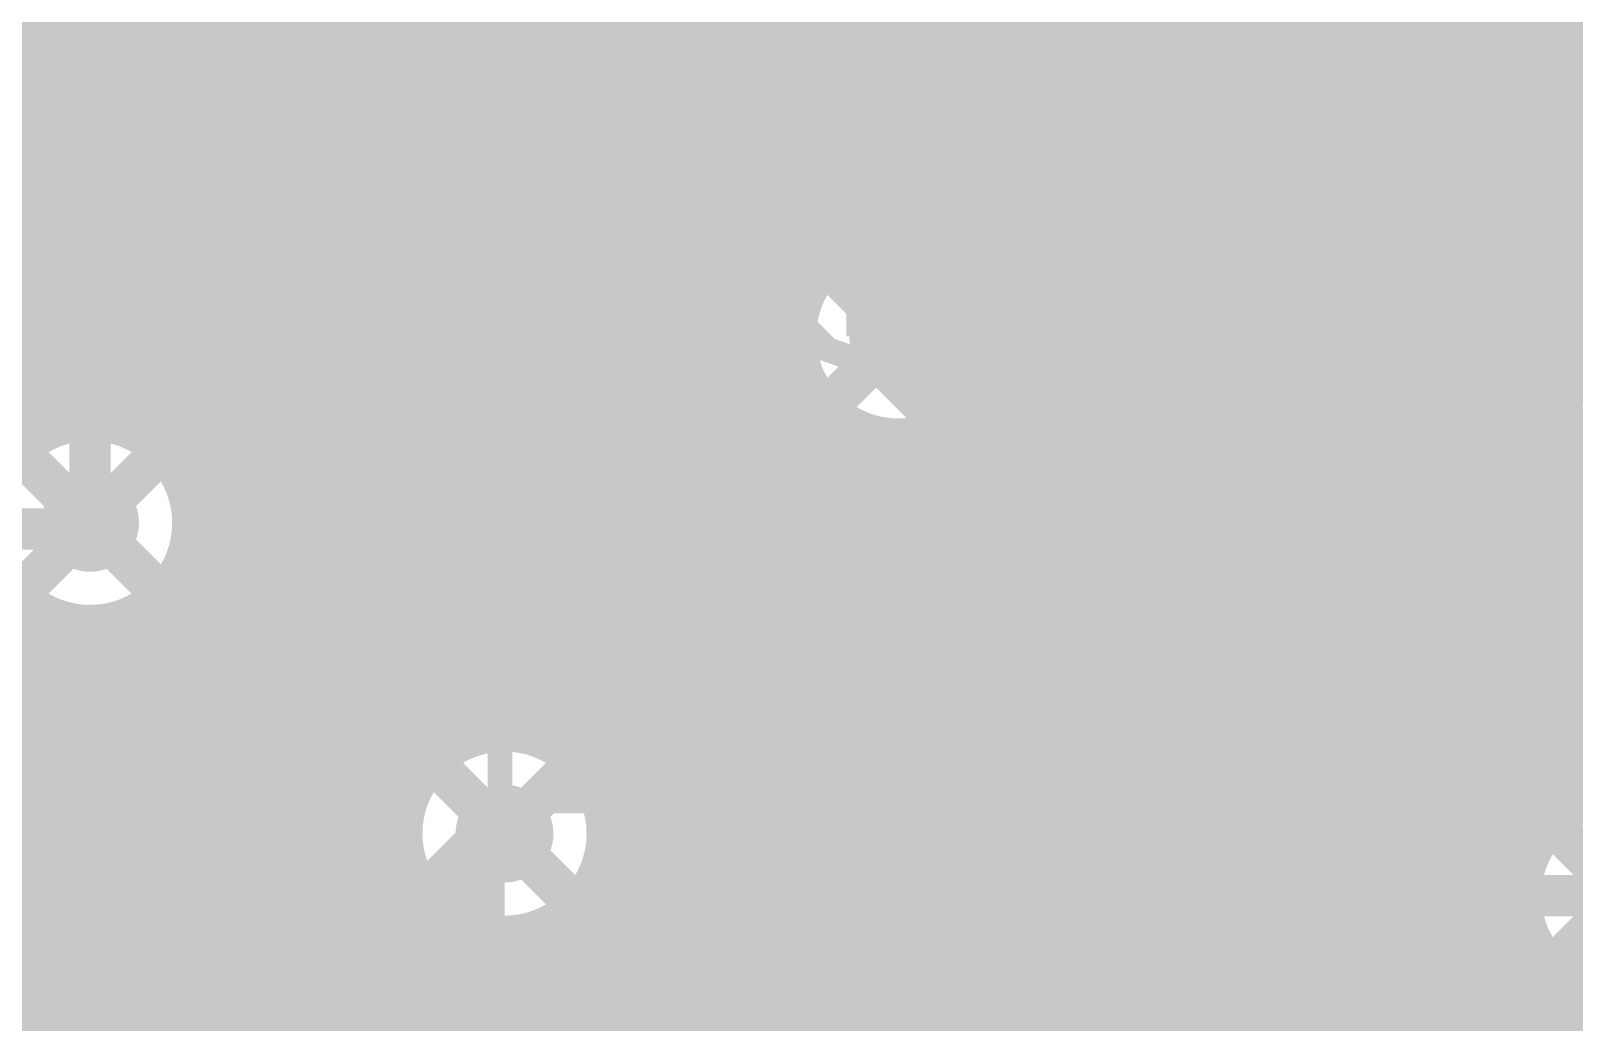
# Model space of a CAD drawing. Extents: x -3 to 92, y -53 to 125.
# Drawn here: x 46.12 to 55.58, y 42.66 to 48.74 of the extents above; entities that cross this region are included whole.
import ezdxf

# ---------------------------------------------------------------- set-up
doc = ezdxf.new("R2010")
doc.units = 0
doc.header["$MEASUREMENT"] = 0
doc.layers.get('0').update_dxf_attribs({"linetype": 'CONTINUOUS'})
for name, color, linetype in [('23-325-0_AST', 7, 'CONTINUOUS'), ('23-325-0_BOT', 7, 'CONTINUOUS'), ('23-325-0_DRD', 2, 'CONTINUOUS'), ('23-325-0_IN1', 4, 'CONTINUOUS'), ('23-325-0_IN2', 3, 'CONTINUOUS'), ('23-325-0_SMT', 10, 'CONTINUOUS'), ('23-325-0_SPT', 14, 'CONTINUOUS'), ('23-325-0_SST', 9, 'CONTINUOUS'), ('23-325-0_TOP', 12, 'CONTINUOUS'), ('THRUHOLE_TAP', 8, 'CONTINUOUS')]:
    doc.layers.add(name, color=color, linetype=linetype)

# ---------------------------------------------------------------- blocks, each defined once
blk = doc.blocks.new('ROUND_68')
at = {"const_width": 0.29972}
blk.add_lwpolyline([(-0.14986, 0, 1), (0.14986, 0, 1)], format="xyb", close=True, dxfattribs=at)
blk = doc.blocks.new('ROUND_78')
at = {"const_width": 0.29972}
blk.add_lwpolyline([(-0.14986, 0, 1), (0.14986, 0, 1)], format="xyb", close=True, dxfattribs=at)
blk = doc.blocks.new('RECTANGLE_4')
blk.add_solid([(0.4826, 0.4064), (0.4826, -0.4064), (-0.4826, 0.4064), (-0.4826, -0.4064)])
blk = doc.blocks.new('ROUND_84')
at = {"const_width": 0.10033}
blk.add_lwpolyline([(-0.050164, 0, 1), (0.050164, 0, 1)], format="xyb", close=True, dxfattribs=at)

msp = doc.modelspace()

# ---------------------------------------------------------------- linework, layer by layer
at = {"layer": '23-325-0_AST', "const_width": 0.1524}
for points in [[(50.3555, 47.4345), (50.3555, 50.3555), (48.7172, 50.3555), (48.7172, 47.4345), (50.3555, 47.4345)], [(50.6095, 50.3555), (50.6095, 47.4345), (52.2478, 47.4345), (52.2478, 50.3555), (50.6095, 50.3555)], [(54.8005, 47.4345), (54.8005, 50.3555), (53.1622, 50.3555), (53.1622, 47.4345), (54.8005, 47.4345)], [(55.0545, 50.3555), (55.0545, 47.4345), (56.6928, 47.4345), (56.6928, 50.3555), (55.0545, 50.3555)], [(49.98974, 48.74006), (49.98974, 48.56988)], [(54.43474, 48.74006), (54.43474, 48.56988)], [(49.98974, 48.6537), (48.97374, 48.6537), (49.14392, 48.56988)], [(51.9049, 48.64354), (50.8889, 48.64354), (51.05908, 48.55972)], [(51.9049, 48.72736), (51.9049, 48.55972)], [(54.43474, 48.6537), (53.41874, 48.6537), (53.58892, 48.56988)], [(56.3499, 48.64354), (55.3339, 48.64354), (55.50408, 48.55972)], [(49.48174, 47.80026), (49.48174, 48.05426), (49.31156, 48.13808), (49.14392, 48.13808), (48.97374, 48.05426), (48.97374, 47.80026), (49.98974, 47.80026)], [(49.48174, 48.01108), (49.98974, 48.13808)], [(51.3969, 47.78756), (51.3969, 48.04156), (51.22926, 48.12792), (51.05908, 48.12792), (50.8889, 48.04156), (50.8889, 47.78756), (51.9049, 47.78756)], [(51.3969, 48.00092), (51.9049, 48.12792)], [(53.92674, 47.80026), (53.92674, 48.05426), (53.75656, 48.13808), (53.58892, 48.13808), (53.41874, 48.05426), (53.41874, 47.80026), (54.43474, 47.80026)], [(53.92674, 48.01108), (54.43474, 48.13808)], [(55.8419, 47.78756), (55.8419, 48.04156), (55.67426, 48.12792), (55.50408, 48.12792), (55.3339, 48.04156), (55.3339, 47.78756), (56.3499, 47.78756)]]:
    msp.add_lwpolyline(points, dxfattribs=at)
at = {"layer": '23-325-0_BOT'}
for points, const_width in [([(44.958, 80.772), (45.847, 79.883), (45.847, 51.562), (46.482, 50.927), (46.482, 45.72)], 0.254), ([(51.181, 80.645), (51.181, 67.056), (52.197, 66.04), (52.197, 49.403), (53.975, 47.625), (53.975, 39.624), (53.594, 39.243), (53.594, 38.227)], 0.254), ([(55.118, 38.989), (54.991, 39.116), (54.991, 48.133), (53.34, 49.784), (53.34, 75.057), (54.356, 76.073), (54.356, 77.47)], 0.254), ([(51.816, 67.818), (52.705, 66.929), (52.705, 49.657), (54.483, 47.879), (54.483, 39.116), (54.229, 38.862)], 0.254), ([(47.625, 67.437), (47.625, 54.229), (47.625, 50.038), (48.133, 49.53), (48.133, 33.274)], 0.635), ([(51.1048, 66.4845), (51.1048, 47.41926)], 0.254), ([(51.3334, 66.2559), (51.3334, 47.50308)], 0.254), ([(51.562, 66.0273), (51.562, 47.498)], 0.254), ([(57.15, 61.468), (57.15, 59.309), (55.88, 58.039), (55.88, 46.863)], 0.635), ([(55.2196, 59.78398), (55.2196, 48.54956)], 0.254), ([(54.991, 59.44108), (54.991, 48.77816)], 0.254), ([(55.2323, 58.039), (55.2323, 48.53686)], 0.254), ([(46.9392, 50.927), (46.9392, 46.1518)], 0.254), ([(48.8188, 50.7619), (48.8188, 44.4119)], 0.254), ([(50.419, 50.8), (50.165, 50.546), (50.165, 49.784), (49.657, 49.276), (49.657, 38.735)], 0.254), ([(46.0248, 50.7365), (46.0248, 46.1518)], 0.254), ([(49.0474, 50.72888), (49.0474, 44.44492)], 0.254), ([(50.8762, 50.36566), (50.8762, 47.70628)], 0.254), ([(50.6476, 50.21326), (50.6476, 47.92218)], 0.254), ([(46.99, 49.911), (46.99, 46.09084)], 0.254), ([(53.7972, 49.97196), (55.2323, 48.53686)], 0.254), ([(47.2186, 49.52746), (47.2186, -4.572)], 0.254), ([(48.7807, 49.53), (48.7807, 44.39666)], 0.254), ([(50.419, 49.3903), (50.419, 47.99584)], 0.254), ([(47.4472, 49.29886), (47.4472, 24.07666)], 0.254), ([(47.4853, 49.26076), (47.4853, 33.274)], 0.254), ([(49.1998, 49.276), (49.1998, 44.41952)], 0.254), ([(50.1904, 49.1617), (50.1904, 47.9806)], 0.254), ([(51.7906, 49.19218), (51.7906, 47.40402)], 0.254), ([(50.1142, 49.0855), (50.1142, 47.95774)], 0.254), ([(51.87696, 49.07534), (53.5178, 47.4345)], 0.254), ([(52.0192, 48.9331), (52.0192, 47.1932)], 0.254), ([(46.0248, 48.6918), (44.5262, 48.6918)], 0.254), ([(47.4853, 48.6918), (46.9392, 48.6918)], 0.254), ([(49.1998, 48.6918), (48.7807, 48.6918)], 0.254), ([(52.2605, 48.6918), (50.1142, 48.6918)], 0.254), ([(52.2478, 48.7045), (52.2478, 46.9646)], 0.254), ([(55.2323, 48.6918), (55.07736, 48.6918)], 0.254), ([(46.0248, 48.4632), (44.5262, 48.4632)], 0.254), ([(47.4853, 48.4632), (46.9392, 48.4632)], 0.254), ([(49.1998, 48.4632), (48.7807, 48.4632)], 0.254), ([(52.4891, 48.4632), (50.1142, 48.4632)], 0.254), ([(52.4764, 48.4759), (52.4764, 46.736)], 0.254), ([(46.0248, 48.2346), (44.5262, 48.2346)], 0.254), ([(47.4853, 48.2346), (46.9392, 48.2346)], 0.254), ([(49.1998, 48.2346), (48.7807, 48.2346)], 0.254), ([(52.7177, 48.2346), (50.1142, 48.2346)], 0.254), ([(52.705, 48.2473), (52.705, 46.5074)], 0.254), ([(52.9336, 48.0187), (52.9336, 46.2788)], 0.254), ([(46.0248, 48.006), (44.5262, 48.006)], 0.254), ([(47.4853, 48.006), (46.9392, 48.006)], 0.254), ([(49.1998, 48.006), (48.7807, 48.006)], 0.254), ([(52.9463, 48.006), (50.1142, 48.006)], 0.254), ([(46.0248, 47.7774), (44.5262, 47.7774)], 0.254), ([(47.4853, 47.7774), (46.9392, 47.7774)], 0.254), ([(49.1998, 47.7774), (48.7807, 47.7774)], 0.254), ([(53.1749, 47.7774), (50.82286, 47.7774)], 0.254), ([(53.1622, 47.7901), (53.1622, 46.0502)], 0.254), ([(46.0248, 47.5488), (44.5262, 47.5488)], 0.254), ([(47.4853, 47.5488), (46.9392, 47.5488)], 0.254), ([(49.1998, 47.5488), (48.7807, 47.5488)], 0.254), ([(53.4035, 47.5488), (50.94732, 47.5488)], 0.254), ([(53.3908, 47.5615), (53.3908, 39.68496)], 0.254), ([(53.5178, 47.4345), (53.5178, 39.81196)], 0.254), ([(46.0248, 47.3202), (44.5262, 47.3202)], 0.254), ([(47.4853, 47.3202), (46.9392, 47.3202)], 0.254), ([(49.1998, 47.3202), (48.7807, 47.3202)], 0.254), ([(51.8922, 47.3202), (53.15458, 46.05782)], 0.254), ([(53.5178, 47.3202), (51.8922, 47.3202)], 0.254), ([(46.0248, 47.0916), (45.24248, 47.0916)], 0.254), ([(47.4853, 47.0916), (46.9392, 47.0916)], 0.254), ([(49.1998, 47.0916), (48.7807, 47.0916)], 0.254), ([(53.5178, 47.0916), (52.1208, 47.0916)], 0.254), ([(51.435, 46.863), (52.705, 45.593), (52.705, 28.575), (51.308, 27.178)], 0.635), ([(46.0248, 46.863), (45.58538, 46.863)], 0.254), ([(47.4853, 46.863), (46.9392, 46.863)], 0.254), ([(49.1998, 46.863), (48.7807, 46.863)], 0.254), ([(50.6476, 46.81982), (50.6476, 40.6273)], 0.254), ([(50.7873, 46.863), (50.71364, 46.863)], 0.254), ([(53.5178, 46.863), (52.3494, 46.863)], 0.254), ([(50.1142, 46.78426), (50.1142, 40.4622)], 0.254), ([(50.1904, 46.75886), (50.1904, 40.5257)], 0.254), ([(50.419, 46.74616), (50.419, 40.62222)], 0.254), ([(46.0248, 46.6344), (45.6946, 46.6344)], 0.254), ([(47.4853, 46.6344), (46.9392, 46.6344)], 0.254), ([(49.1998, 46.6344), (48.7807, 46.6344)], 0.254), ([(50.82794, 46.6344), (50.1142, 46.6344)], 0.254), ([(53.5178, 46.6344), (52.578, 46.6344)], 0.254), ([(50.8762, 46.53534), (50.8762, 40.54094)], 0.254), ([(46.0248, 46.4058), (45.70984, 46.4058)], 0.254), ([(47.4853, 46.4058), (46.9392, 46.4058)], 0.254), ([(49.1998, 46.4058), (48.7807, 46.4058)], 0.254), ([(50.97526, 46.4058), (50.1142, 46.4058)], 0.254), ([(50.9778, 46.4058), (52.0573, 45.32376)], 0.254), ([(53.5178, 46.4058), (52.8066, 46.4058)], 0.254), ([(51.1048, 46.27626), (51.1048, 40.29456)], 0.254), ([(46.0248, 46.1772), (45.63618, 46.1772)], 0.254), ([(47.4853, 46.1772), (46.9392, 46.1772)], 0.254), ([(49.1998, 46.1772), (48.7807, 46.1772)], 0.254), ([(51.20386, 46.1772), (50.1142, 46.1772)], 0.254), ([(53.5178, 46.1772), (53.0352, 46.1772)], 0.254), ([(51.3334, 46.04766), (51.3334, 39.29888)], 0.254), ([(47.4853, 45.9486), (47.06874, 45.9486)], 0.254), ([(49.1998, 45.9486), (48.7807, 45.9486)], 0.254), ([(51.43246, 45.9486), (50.1142, 45.9486)], 0.254), ([(53.5178, 45.9486), (53.24602, 45.9486)], 0.254), ([(51.562, 45.81906), (51.562, 39.10584)], 0.254), ([(47.4853, 45.72), (47.11192, 45.72)], 0.254), ([(49.1998, 45.72), (48.7807, 45.72)], 0.254), ([(51.66106, 45.72), (50.1142, 45.72)], 0.254), ([(53.5178, 45.72), (53.34, 45.72)], 0.254), ([(51.7906, 45.59046), (51.7906, 28.575)], 0.254), ([(53.3527, 45.593), (53.3527, 39.64686)], 0.254), ([(47.4853, 45.4914), (47.06874, 45.4914)], 0.254), ([(49.1998, 45.4914), (48.7807, 45.4914)], 0.254), ([(51.88966, 45.4914), (50.1142, 45.4914)], 0.254), ([(53.5178, 45.4914), (53.3527, 45.4914)], 0.254), ([(46.99, 45.34662), (46.99, -4.572)], 0.254), ([(52.0192, 45.36186), (52.0192, 28.8036)], 0.254), ([(52.0573, 45.32376), (52.0573, 28.8417)], 0.254), ([(46.04766, 45.2628), (43.80484, 45.2628)], 0.254), ([(46.0756, 45.2374), (46.0756, 24.66086)], 0.254), ([(47.4853, 45.2628), (46.9138, 45.2628)], 0.254), ([(49.1998, 45.2628), (48.7807, 45.2628)], 0.254), ([(52.0573, 45.2628), (50.1142, 45.2628)], 0.254), ([(53.5178, 45.2628), (53.3527, 45.2628)], 0.254), ([(46.3042, 45.11548), (46.3042, -4.572)], 0.254), ([(46.5328, 45.09262), (46.5328, -4.572)], 0.254), ([(46.7614, 45.15612), (46.7614, -4.572)], 0.254), ([(47.4853, 45.0342), (43.73118, 45.0342)], 0.254), ([(49.1998, 45.0342), (48.7807, 45.0342)], 0.254), ([(52.0573, 45.0342), (50.1142, 45.0342)], 0.254), ([(53.5178, 45.0342), (53.3527, 45.0342)], 0.254), ([(47.4853, 44.8056), (43.51528, 44.8056)], 0.254), ([(49.1998, 44.8056), (48.7807, 44.8056)], 0.254), ([(52.0573, 44.8056), (50.1142, 44.8056)], 0.254), ([(53.5178, 44.8056), (53.3527, 44.8056)], 0.254), ([(47.4853, 44.577), (43.68546, 44.577)], 0.254), ([(49.1998, 44.577), (48.7807, 44.577)], 0.254), ([(52.0573, 44.577), (50.1142, 44.577)], 0.254), ([(53.5178, 44.577), (53.3527, 44.577)], 0.254), ([(47.4853, 44.3484), (43.8023, 44.3484)], 0.254), ([(52.0573, 44.3484), (50.1142, 44.3484)], 0.254), ([(53.5178, 44.3484), (53.3527, 44.3484)], 0.254), ([(47.4853, 44.1198), (43.82262, 44.1198)], 0.254), ([(52.0573, 44.1198), (50.1142, 44.1198)], 0.254), ([(53.5178, 44.1198), (53.3527, 44.1198)], 0.254), ([(47.4853, 43.8912), (43.75404, 43.8912)], 0.254), ([(52.0573, 43.8912), (50.1142, 43.8912)], 0.254), ([(53.5178, 43.8912), (53.3527, 43.8912)], 0.254), ([(49.022, 43.815), (48.895, 43.688), (48.895, 29.718), (49.911, 28.702)], 0.254), ([(47.4853, 43.6626), (43.65244, 43.6626)], 0.254), ([(52.0573, 43.6626), (50.1142, 43.6626)], 0.254), ([(53.5178, 43.6626), (53.3527, 43.6626)], 0.254), ([(47.4853, 43.434), (43.65244, 43.434)], 0.254), ([(52.0573, 43.434), (50.1142, 43.434)], 0.254), ([(53.5178, 43.434), (53.3527, 43.434)], 0.254), ([(47.4853, 43.2054), (43.65244, 43.2054)], 0.254), ([(52.0573, 43.2054), (50.1142, 43.2054)], 0.254), ([(53.5178, 43.2054), (53.3527, 43.2054)], 0.254), ([(47.4853, 42.9768), (43.65244, 42.9768)], 0.254), ([(52.0573, 42.9768), (50.1142, 42.9768)], 0.254), ([(53.5178, 42.9768), (53.3527, 42.9768)], 0.254), ([(47.4853, 42.7482), (43.65244, 42.7482)], 0.254), ([(52.0573, 42.7482), (50.1142, 42.7482)], 0.254), ([(53.5178, 42.7482), (53.3527, 42.7482)], 0.254)]:
    msp.add_lwpolyline(points, dxfattribs=dict(at, const_width=const_width))
at = {"layer": '23-325-0_BOT', "const_width": 0.254}
for points in [[(50.3428, 48.00092, 0.0931481), (50.11412, 47.95795)], [(50.97272, 47.371, 0.4142136), (50.3428, 48.00092)], [(51.435, 47.5107, 0.2032476), (50.96944, 47.3133)], [(51.8922, 47.3202, 0.1989124), (51.435, 47.50958)], [(50.97018, 47.31258, 0.0232166), (50.97289, 47.371)], [(50.3428, 46.74108, 0.1996523), (50.78949, 46.92685)], [(50.78984, 46.9265, 0.0245322), (50.78672, 46.863)], [(50.7873, 46.863, 0.1989124), (50.97701, 46.40501)], [(50.1142, 46.78426, 0.0931475), (50.3428, 46.7413)], [(46.0248, 46.1518, 0.1914993), (45.85313, 45.72)], [(47.11192, 45.72, 0.1914994), (46.93996, 46.15252)], [(53.3527, 45.593, 0.1989124), (53.16299, 46.05099)], [(53.3527, 45.593, 0.1989124), (53.16299, 46.05099)], [(45.85208, 45.72, 0.4142136), (46.482, 45.09008)], [(46.482, 45.09008, 0.4142136), (47.11192, 45.72)], [(49.022, 44.44492, 0.0986284), (48.78062, 44.39684)], [(49.1998, 44.41952, 0.071635), (49.022, 44.44512)]]:
    msp.add_lwpolyline(points, format="xyb", dxfattribs=at)
at = {"layer": '23-325-0_DRD', "const_width": 0.254}
for points in [[(50.9778, 48.006), (49.7078, 46.736)], [(50.9778, 46.736), (49.7078, 48.006)], [(50.9778, 48.006), (49.7078, 46.736)], [(50.9778, 46.736), (49.7078, 48.006)], [(50.9778, 48.006), (49.7078, 46.736)], [(50.9778, 46.736), (49.7078, 48.006)], [(52.07, 47.498), (50.8, 46.228)], [(52.07, 46.228), (50.8, 47.498)], [(52.07, 47.498), (50.8, 46.228)], [(52.07, 46.228), (50.8, 47.498)], [(56.515, 47.498), (55.245, 46.228)], [(56.515, 46.228), (55.245, 47.498)], [(56.515, 47.498), (55.245, 46.228)], [(56.515, 46.228), (55.245, 47.498)], [(56.515, 47.498), (55.245, 46.228)], [(56.515, 46.228), (55.245, 47.498)], [(47.117, 46.355), (45.847, 45.085)], [(47.117, 45.085), (45.847, 46.355)], [(56.896, 45.339), (55.626, 44.069)], [(56.896, 44.069), (55.626, 45.339)], [(49.657, 44.45), (48.387, 43.18)], [(49.657, 43.18), (48.387, 44.45)], [(56.515, 44.069), (55.245, 42.799)], [(56.515, 42.799), (55.245, 44.069)]]:
    msp.add_lwpolyline(points, dxfattribs=at)
at = {"layer": '23-325-0_IN1', "const_width": 0.254}
for points in [[(48.3362, 124.46), (48.3362, 39.4462)], [(53.594, 121.94286), (53.594, 38.85692)], [(53.3654, 121.70156), (53.3654, 38.81374)], [(53.1368, 121.5644), (53.1368, 38.6588)], [(52.451, 121.50598), (52.451, 26.65984)], [(52.6796, 121.4755), (52.6796, 26.85288)], [(52.9082, 121.49328), (52.9082, 26.91638)], [(55.6514, 85.74786), (55.6514, 47.44974)], [(51.0794, 80.0227), (51.0794, 47.3837)], [(53.8226, 77.13472), (53.8226, 39.34206)], [(54.0512, 76.91882), (54.0512, 39.46652)], [(54.2798, 68.72478), (54.2798, 39.48938)], [(55.4228, 68.6689), (55.4228, 47.2948)], [(54.5084, 68.4403), (54.5084, 39.42588)], [(55.1942, 68.42506), (55.1942, 39.61384)], [(54.737, 68.34378), (54.737, 39.48938)], [(54.9656, 68.3387), (54.9656, 39.5986)], [(51.308, 67.44462), (51.308, 47.48022)], [(52.2224, 67.3354), (52.2224, 39.19728)], [(51.5366, 67.25412), (51.5366, 47.4853)], [(51.7652, 67.19062), (51.7652, 47.39894)], [(51.9938, 67.21348), (51.9938, 47.15256)], [(49.7078, 63.89116), (49.7078, 39.4462)], [(46.9646, 60.9473), (46.9646, 46.12386)], [(46.5074, 60.8457), (46.5074, 46.34992)], [(46.736, 60.85078), (46.736, 46.29658)], [(48.1076, 53.8226), (48.1076, 39.4462)], [(47.1932, 53.76926), (47.1932, 39.4462)], [(47.4218, 53.6321), (47.4218, 39.4462)], [(47.6504, 53.59908), (47.6504, 39.4462)], [(47.879, 53.65242), (47.879, 39.4462)], [(48.5648, 50.92446), (48.5648, 44.2468)], [(49.4792, 50.92446), (49.4792, 44.2468)], [(48.7934, 50.77206), (48.7934, 44.40174)], [(49.2506, 50.77206), (49.2506, 44.40174)], [(49.022, 50.72888), (49.022, 44.44492)], [(46.4312, 50.546), (46.4312, 46.34738)], [(49.9364, 50.3936), (49.9364, 39.4462)], [(50.8508, 50.34026), (50.8508, 47.09922)], [(50.165, 50.22342), (50.165, 39.4462)], [(50.6222, 50.2031), (50.6222, 39.4462)], [(50.3936, 50.17008), (50.3936, 39.4462)], [(70.17766, 48.6918), (46.4312, 48.6918)], [(86.36, 48.4632), (46.4312, 48.4632)], [(86.36, 48.2346), (46.4312, 48.2346)], [(86.36, 48.006), (46.4312, 48.006)], [(86.36, 47.7774), (46.4312, 47.7774)], [(75.9079, 47.5488), (46.4312, 47.5488)], [(51.00066, 47.3202), (46.4312, 47.3202)], [(55.44566, 47.3202), (51.8668, 47.3202)], [(50.84826, 47.0916), (46.4312, 47.0916)], [(55.29326, 47.0916), (52.02174, 47.0916)], [(50.80508, 46.863), (46.4312, 46.863)], [(55.25008, 46.863), (52.06492, 46.863)], [(50.84826, 46.6344), (46.4312, 46.6344)], [(50.8508, 46.62678), (50.8508, 39.4462)], [(55.29326, 46.6344), (52.02174, 46.6344)], [(51.9938, 46.5709), (51.9938, 40.33266)], [(55.4228, 46.42866), (55.4228, 43.8658)], [(46.482, 46.34992), (46.43116, 46.34787)], [(51.00066, 46.4058), (46.4312, 46.4058)], [(51.0794, 46.3423), (51.0794, 40.386)], [(51.7652, 46.32706), (51.7652, 40.50538)], [(55.44566, 46.4058), (51.8668, 46.4058)], [(51.308, 46.24578), (51.308, 40.5257)], [(51.5366, 46.2407), (51.5366, 40.55872)], [(55.6514, 46.27626), (55.6514, 44.02074)], [(86.36, 46.1772), (46.9138, 46.1772)], [(86.36, 45.9486), (47.06874, 45.9486)], [(86.36, 45.72), (47.11192, 45.72)], [(86.36, 45.4914), (47.06874, 45.4914)], [(46.9646, 45.3136), (46.9646, 39.4462)], [(86.36, 45.2628), (46.9138, 45.2628)], [(46.4312, 45.09262), (46.4312, 39.4462)], [(46.4312, 45.09262), (46.482, 45.09057)], [(46.5074, 45.09008), (46.5074, 39.4462)], [(46.736, 45.14342), (46.736, 39.4462)], [(75.96378, 45.0342), (46.4312, 45.0342)], [(75.6793, 44.8056), (46.4312, 44.8056)], [(75.58278, 44.577), (46.4312, 44.577)], [(48.68672, 44.3484), (46.4312, 44.3484)], [(75.5777, 44.3484), (49.35728, 44.3484)], [(48.47082, 44.1198), (46.4312, 44.1198)], [(75.66406, 44.1198), (49.57318, 44.1198)], [(48.39716, 43.8912), (46.4312, 43.8912)], [(55.44566, 43.8912), (49.64684, 43.8912)], [(48.40986, 43.6626), (46.4312, 43.6626)], [(55.29326, 43.6626), (49.6316, 43.6626)], [(48.51908, 43.434), (46.4312, 43.434)], [(55.25008, 43.434), (49.52238, 43.434)], [(48.5648, 43.38066), (48.5648, 39.4462)], [(49.4792, 43.38066), (49.4792, 39.4462)], [(48.86198, 43.2054), (46.4312, 43.2054)], [(48.7934, 43.22826), (48.7934, 39.4462)], [(55.29326, 43.2054), (49.17948, 43.2054)], [(49.2506, 43.22826), (49.2506, 39.4462)], [(49.022, 43.18508), (49.022, 39.4462)], [(55.44566, 42.9768), (46.4312, 42.9768)], [(55.4228, 42.99966), (55.4228, 39.54018)], [(55.6514, 42.84726), (55.6514, 39.32428)], [(58.3311, 42.7482), (46.4312, 42.7482)]]:
    msp.add_lwpolyline(points, dxfattribs=at)
for points in [[(51.435, 47.49292, 0.4142136), (50.80508, 46.863)], [(51.435, 47.49292, 0.4142136), (50.80508, 46.863)], [(52.06492, 46.863, 0.4142136), (51.435, 47.49292)], [(52.06492, 46.863, 0.4142136), (51.435, 47.49292)], [(55.88, 47.49292, 0.4142136), (55.25008, 46.863)], [(55.88, 47.49292, 0.4142136), (55.25008, 46.863)], [(55.88, 47.49292, 0.4142136), (55.25008, 46.863)], [(50.80508, 46.863, 0.4142136), (51.435, 46.23308)], [(50.80508, 46.863, 0.4142136), (51.435, 46.23308)], [(51.435, 46.23308, 0.4142136), (52.06492, 46.863)], [(51.435, 46.23308, 0.4142136), (52.06492, 46.863)], [(55.25008, 46.863, 0.4142136), (55.88, 46.23308)], [(55.25008, 46.863, 0.4142136), (55.88, 46.23308)], [(55.25008, 46.863, 0.4142136), (55.88, 46.23308)], [(47.11192, 45.72, 0.4142136), (46.482, 46.34992)], [(46.482, 45.09008, 0.4142136), (47.11192, 45.72)], [(49.022, 44.44492, 0.4142136), (48.39208, 43.815)], [(49.65192, 43.815, 0.4142136), (49.022, 44.44492)], [(55.88, 44.06392, 0.4142136), (55.25008, 43.434)], [(48.39208, 43.815, 0.4142136), (49.022, 43.18508)], [(49.022, 43.18508, 0.4142136), (49.65192, 43.815)], [(55.25008, 43.434, 0.4142136), (55.88, 42.80408)]]:
    msp.add_lwpolyline(points, format="xyb", dxfattribs=at)
at = {"layer": '23-325-0_IN2', "const_width": 0.635}
for points in [[(55.88, 46.863), (51.435, 46.863)], [(60.325, 46.863), (55.88, 46.863)]]:
    msp.add_lwpolyline(points, dxfattribs=at)
at = {"layer": '23-325-0_SST', "const_width": 0.1524}
for points in [[(50.3555, 47.4345), (50.3555, 50.3555), (48.7172, 50.3555), (48.7172, 47.4345), (50.3555, 47.4345)], [(50.6095, 50.3555), (50.6095, 47.4345), (52.2478, 47.4345), (52.2478, 50.3555), (50.6095, 50.3555)], [(54.8005, 47.4345), (54.8005, 50.3555), (53.1622, 50.3555), (53.1622, 47.4345), (54.8005, 47.4345)], [(55.0545, 50.3555), (55.0545, 47.4345), (56.6928, 47.4345), (56.6928, 50.3555), (55.0545, 50.3555)], [(54.45506, 47.14748), (54.45506, 46.91126)], [(56.32958, 46.76394), (55.31358, 47.11954), (55.31358, 46.64456)], [(51.24958, 46.69536), (51.24958, 47.05096), (51.41976, 47.11192), (51.5874, 47.11192), (51.75758, 47.05096), (51.75758, 46.69536), (51.5874, 46.63694), (51.41976, 46.63694), (50.74158, 46.87316)], [(54.45506, 47.0281), (53.43906, 47.0281), (53.60924, 46.91126)], [(49.50206, 46.8249), (49.33442, 46.88586), (49.16424, 46.88586), (48.99406, 46.8249), (48.99406, 46.4693), (49.16424, 46.41088), (49.33442, 46.41088), (49.50206, 46.4693), (49.50206, 46.8249), (49.67224, 46.88586), (49.84242, 46.88586), (50.01006, 46.8249), (50.01006, 46.4693), (49.84242, 46.41088), (49.67224, 46.41088), (49.50206, 46.4693)], [(54.45506, 46.42866), (54.45506, 45.95368), (53.77942, 46.42866), (53.60924, 46.42866), (53.43906, 46.3677), (53.43906, 46.0121), (53.60924, 45.95368)], [(51.75758, 46.27372), (51.75758, 45.79874), (51.0794, 46.27372), (50.91176, 46.27372), (50.74158, 46.21276), (50.74158, 45.85716), (50.91176, 45.79874)], [(56.32958, 46.16196), (55.31358, 46.16196), (55.48376, 46.04512)], [(50.01006, 46.04766), (50.01006, 45.57268), (49.33442, 46.04766), (49.16424, 46.04766), (48.99406, 45.9867), (48.99406, 45.6311), (49.16424, 45.57268)], [(54.45506, 45.59046), (54.45506, 45.3517)], [(51.75758, 45.43552), (51.75758, 45.19676)], [(54.45506, 45.47108), (53.43906, 45.47108), (53.60924, 45.3517)], [(56.32958, 45.44314), (55.31358, 45.44314), (55.48376, 45.32376)], [(51.75758, 45.31614), (50.74158, 45.31614), (50.91176, 45.19676)], [(50.01006, 45.20946), (50.01006, 44.9707)], [(50.01006, 45.09008), (48.99406, 45.09008), (49.16424, 44.9707)], [(53.94706, 44.39666), (53.94706, 44.75226), (53.77942, 44.8691), (53.60924, 44.8691), (53.43906, 44.75226), (53.43906, 44.39666), (54.45506, 44.39666)], [(53.94706, 44.6913), (54.45506, 44.8691)], [(55.82158, 44.36872), (55.82158, 44.72432), (55.6514, 44.84116), (55.48376, 44.84116), (55.31358, 44.72432), (55.31358, 44.36872), (56.32958, 44.36872)], [(51.24958, 44.24172), (51.24958, 44.59732), (51.0794, 44.71416), (50.91176, 44.71416), (50.74158, 44.59732), (50.74158, 44.24172), (51.75758, 44.24172)], [(51.24958, 44.53636), (51.75758, 44.71416)], [(49.50206, 44.01566), (49.50206, 44.37126), (49.33442, 44.4881), (49.16424, 44.4881), (48.99406, 44.37126), (48.99406, 44.01566), (50.01006, 44.01566)], [(49.50206, 44.3103), (50.01006, 44.4881)], [(53.9496, 42.44594), (53.9496, 43.46194), (53.83276, 43.29176)], [(52.87518, 42.95394), (53.23078, 42.95394), (53.35016, 43.12412), (53.35016, 43.29176), (53.23078, 43.46194), (52.87518, 43.46194), (52.87518, 42.44594)], [(54.90718, 42.78376), (54.4322, 42.78376), (54.67096, 43.46194), (54.7878, 43.46194), (54.7878, 42.44594)], [(55.74538, 42.44594), (55.2704, 42.44594), (55.74538, 43.12412), (55.74538, 43.29176), (55.68696, 43.46194), (55.33136, 43.46194), (55.2704, 43.29176)], [(53.17236, 42.95394), (53.35016, 42.44594)]]:
    msp.add_lwpolyline(points, dxfattribs=at)
at = {"layer": '23-325-0_TOP'}
for points, const_width in [([(46.0502, 57.15), (46.0502, 46.1772)], 0.254), ([(46.2788, 57.15), (46.2788, 46.3169)], 0.254), ([(46.5074, 57.15), (46.5074, 46.34992)], 0.254), ([(46.736, 57.15), (46.736, 46.29658)], 0.254), ([(46.9646, 57.15), (46.9646, 46.12386)], 0.254), ([(48.3362, 57.15), (48.3362, 44.9072)], 0.254), ([(48.1076, 53.8226), (48.1076, 44.9072)], 0.254), ([(47.1932, 53.76926), (47.1932, 44.40936)], 0.254), ([(47.4218, 53.6321), (47.4218, 44.63796)], 0.254), ([(47.6504, 53.59908), (47.6504, 44.84624)], 0.254), ([(47.879, 53.65242), (47.879, 44.9072)], 0.254), ([(48.5648, 50.92446), (48.5648, 44.9072)], 0.254), ([(50.6222, 50.0507), (50.6222, 44.9072)], 0.254), ([(54.9656, 49.9491), (54.9656, 43.8912)], 0.254), ([(50.3936, 49.8221), (50.3936, 44.9072)], 0.254), ([(45.0469, 43.68038), (47.10938, 43.68038), (47.879, 44.45), (51.689, 44.45), (52.705, 45.466), (52.705, 48.641), (53.6702, 49.6062), (53.975, 49.6062)], 0.254), ([(48.7172, 48.8696), (48.7172, 47.4472)], 0.254), ([(50.3428, 48.8696), (50.3428, 47.4472)], 0.254), ([(50.6222, 48.8696), (50.6222, 47.4472)], 0.254), ([(52.2478, 48.8696), (52.2478, 48.641)], 0.254), ([(54.7878, 48.8696), (54.7878, 47.4472)], 0.254), ([(55.0672, 48.8696), (55.0672, 47.4472)], 0.254), ([(48.7172, 48.7172), (45.8978, 48.7172)], 0.254), ([(50.6222, 48.7172), (50.3428, 48.7172)], 0.254), ([(55.0672, 48.7172), (54.7878, 48.7172)], 0.254), ([(52.2478, 48.641), (52.2478, 47.4472)], 0.254), ([(48.7172, 48.4886), (45.8978, 48.4886)], 0.254), ([(50.6222, 48.4886), (50.3428, 48.4886)], 0.254), ([(53.1622, 48.4505), (53.1622, 47.4472)], 0.254), ([(53.1622, 48.4505), (53.1622, 47.4472)], 0.254), ([(55.0672, 48.4886), (54.7878, 48.4886)], 0.254), ([(51.435, 48.1838), (51.435, 46.863)], 0.635), ([(51.435, 46.863), (51.435, 48.1838)], 0.635), ([(55.88, 46.863), (55.88, 48.1838)], 0.635), ([(55.88, 48.1838), (55.88, 46.863)], 0.635), ([(55.88, 46.863), (55.88, 48.1838)], 0.635), ([(48.7172, 48.26), (45.8978, 48.26)], 0.254), ([(50.6222, 48.26), (50.3428, 48.26)], 0.254), ([(55.0672, 48.26), (54.7878, 48.26)], 0.254), ([(48.7172, 48.1838), (49.53, 48.1838)], 0.254), ([(49.53, 48.1838), (50.3428, 47.371)], 0.254), ([(49.53, 48.1838), (50.3428, 47.371)], 0.254), ([(49.53, 48.1838), (50.3428, 47.371)], 0.254), ([(49.53, 47.4472), (49.53, 48.1838)], 0.254), ([(50.3428, 48.1838), (49.53, 48.1838)], 0.254), ([(53.975, 47.4472), (53.975, 48.1838)], 0.254), ([(54.7878, 48.1838), (53.975, 48.1838)], 0.254), ([(48.7172, 48.0314), (45.8978, 48.0314)], 0.254), ([(50.6222, 48.0314), (50.3428, 48.0314)], 0.254), ([(55.0672, 48.0314), (54.7878, 48.0314)], 0.254), ([(48.7172, 47.8028), (45.8978, 47.8028)], 0.254), ([(50.6222, 47.8028), (50.3428, 47.8028)], 0.254), ([(55.0672, 47.8028), (54.7878, 47.8028)], 0.254), ([(48.7172, 47.5742), (45.8978, 47.5742)], 0.254), ([(50.6222, 47.5742), (50.3428, 47.5742)], 0.254), ([(55.0672, 47.5742), (54.7878, 47.5742)], 0.254), ([(50.3428, 47.4472), (48.7172, 47.4472)], 0.254), ([(48.7934, 47.4472), (48.7934, 44.9072)], 0.254), ([(49.022, 47.4472), (49.022, 44.9072)], 0.254), ([(49.2506, 47.4472), (49.2506, 44.9072)], 0.254), ([(49.4792, 47.4472), (49.4792, 44.9072)], 0.254), ([(49.7078, 47.4472), (49.7078, 44.9072)], 0.254), ([(49.9364, 47.4472), (49.9364, 44.9072)], 0.254), ([(50.165, 47.4472), (50.165, 44.9072)], 0.254), ([(50.7873, 47.4472), (50.6222, 47.4472)], 0.254), ([(50.7873, 47.4472), (50.7873, 46.863)], 0.254), ([(52.0827, 47.4472), (52.0827, 46.863)], 0.254), ([(52.2478, 47.4472), (52.0827, 47.4472)], 0.254), ([(52.2224, 47.4472), (52.2224, 45.62856)], 0.254), ([(52.2478, 47.4472), (52.2478, 45.65396)], 0.254), ([(54.7878, 47.4472), (53.1622, 47.4472)], 0.254), ([(53.1622, 47.4472), (53.1622, 45.466)], 0.254), ([(53.3654, 47.4472), (53.3654, 43.8912)], 0.254), ([(53.594, 47.4472), (53.594, 43.8912)], 0.254), ([(53.8226, 47.4472), (53.8226, 43.8912)], 0.254), ([(54.0512, 47.4472), (54.0512, 43.8912)], 0.254), ([(54.2798, 47.4472), (54.2798, 43.8912)], 0.254), ([(54.5084, 47.4472), (54.5084, 43.8912)], 0.254), ([(54.737, 47.4472), (54.737, 43.8912)], 0.254), ([(55.2323, 47.4472), (55.0672, 47.4472)], 0.254), ([(55.1942, 47.4472), (55.1942, 43.8912)], 0.254), ([(55.2323, 47.4472), (55.2323, 46.863)], 0.254), ([(50.7873, 47.3456), (45.8978, 47.3456)], 0.254), ([(52.2478, 47.3456), (52.0827, 47.3456)], 0.254), ([(55.2323, 47.3456), (53.1622, 47.3456)], 0.254), ([(50.7873, 47.117), (45.8978, 47.117)], 0.254), ([(52.2478, 47.117), (52.0827, 47.117)], 0.254), ([(55.2323, 47.117), (53.1622, 47.117)], 0.254), ([(50.7873, 46.8884), (45.8978, 46.8884)], 0.254), ([(52.2478, 46.8884), (52.0827, 46.8884)], 0.254), ([(55.2323, 46.8884), (53.1622, 46.8884)], 0.254), ([(50.82032, 46.6598), (45.68952, 46.6598)], 0.254), ([(52.2478, 46.6598), (52.04968, 46.6598)], 0.254), ([(55.26532, 46.6598), (53.1622, 46.6598)], 0.254), ([(50.8508, 46.5836), (50.8508, 44.9072)], 0.254), ([(51.9938, 46.53534), (51.9938, 45.39996)], 0.254), ([(50.9524, 46.4312), (45.71238, 46.4312)], 0.254), ([(52.2478, 46.4312), (51.9176, 46.4312)], 0.254), ([(55.3974, 46.4312), (53.1622, 46.4312)], 0.254), ([(51.0794, 46.32198), (51.0794, 44.9072)], 0.254), ([(55.4228, 46.40326), (55.4228, 43.8912)], 0.254), ([(51.308, 46.228), (51.308, 44.9072)], 0.254), ([(51.5366, 46.22292), (51.5366, 44.94276)], 0.254), ([(51.7652, 46.3042), (51.7652, 45.17136)], 0.254), ([(55.6514, 46.25594), (55.6514, 44.02074)], 0.254), ([(46.0756, 46.2026), (45.64888, 46.2026)], 0.254), ([(46.0121, 46.1391), (45.90542, 46.1391)], 0.254), ([(52.2478, 46.2026), (46.88586, 46.2026)], 0.254), ([(66.4972, 46.2026), (53.1622, 46.2026)], 0.254), ([(52.2478, 45.974), (47.05858, 45.974)], 0.254), ([(66.4972, 45.974), (53.1622, 45.974)], 0.254), ([(46.482, 45.72), (46.5201, 45.6819), (45.0469, 45.6819)], 0.254), ([(52.2478, 45.7454), (47.11192, 45.7454)], 0.254), ([(52.2478, 45.65396), (51.4985, 44.9072)], 0.254), ([(66.4972, 45.7454), (53.1622, 45.7454)], 0.254), ([(52.1081, 45.5168), (47.0789, 45.5168)], 0.254), ([(66.4972, 45.5168), (53.1622, 45.5168)], 0.254), ([(51.8795, 45.2882), (46.9392, 45.2882)], 0.254), ([(46.9646, 45.3136), (46.9646, 44.18076)], 0.254), ([(63.4365, 45.2882), (53.12664, 45.2882)], 0.254), ([(53.1368, 45.31614), (53.1368, 43.8912)], 0.254), ([(46.2661, 45.12818), (46.2661, 44.21124)], 0.254), ([(46.2788, 45.1231), (46.2788, 44.13758)], 0.254), ([(46.5074, 45.09008), (46.5074, 44.13758)], 0.254), ([(46.736, 45.14342), (46.736, 44.13758)], 0.254), ([(53.02758, 45.14342), (52.01666, 44.12996)], 0.254), ([(51.6509, 45.0596), (46.2661, 45.0596)], 0.254), ([(52.9082, 45.0215), (52.9082, 43.8912)], 0.254), ([(63.2079, 45.0596), (52.94376, 45.0596)], 0.254), ([(51.4985, 44.9072), (47.879, 44.9072)], 0.254), ([(47.625, 44.831), (46.2661, 44.831)], 0.254), ([(56.74614, 44.831), (52.71516, 44.831)], 0.254), ([(47.55642, 44.77258), (46.91888, 44.13758)], 0.254), ([(52.6796, 44.7929), (52.6796, 43.8912)], 0.254), ([(47.3837, 44.6024), (46.2661, 44.6024)], 0.254), ([(52.451, 44.5643), (52.451, 43.8912)], 0.254), ([(56.56072, 44.6024), (52.48656, 44.6024)], 0.254), ([(47.1551, 44.3738), (46.2661, 44.3738)], 0.254), ([(52.2224, 44.3357), (52.2224, 43.8912)], 0.254), ([(56.49722, 44.3738), (52.25796, 44.3738)], 0.254), ([(46.9265, 44.1452), (46.26356, 44.1452)], 0.254), ([(46.2661, 44.18076), (46.2651, 44.21134)], 0.254), ([(56.49468, 44.1452), (52.02936, 44.1452)], 0.254), ([(46.91888, 44.13758), (46.26356, 44.13758)], 0.254), ([(51.9938, 44.10964), (51.9938, 43.8912)], 0.254), ([(51.689, 43.9928), (49.62652, 43.9928)], 0.254), ([(49.7078, 43.9928), (49.7078, 43.6245)], 0.254), ([(49.9364, 43.9928), (49.9364, 43.83024)], 0.254), ([(50.165, 43.9928), (50.165, 43.8912)], 0.254), ([(50.3936, 43.9928), (50.3936, 43.8912)], 0.254), ([(50.6222, 43.9928), (50.6222, 43.8912)], 0.254), ([(50.8508, 43.9928), (50.8508, 43.8912)], 0.254), ([(51.0794, 43.9928), (51.0794, 43.8912)], 0.254), ([(51.308, 43.9928), (51.308, 43.8912)], 0.254), ([(51.5366, 43.9928), (51.5366, 43.8912)], 0.254), ([(51.7652, 43.99788), (51.7652, 43.8912)], 0.254), ([(55.4736, 43.9166), (49.6443, 43.9166)], 0.254), ([(55.44566, 43.8912), (50.165, 43.8912)], 0.254), ([(45.0469, 43.18), (48.26, 43.18), (48.895, 43.815), (49.022, 43.815)], 0.254), ([(49.84496, 43.75912), (49.5427, 43.4594)], 0.254), ([(49.7713, 43.688), (49.63922, 43.688)], 0.254), ([(45.0469, 42.67962), (49.403, 42.67962), (50.165, 43.434), (55.88, 43.434)], 0.254), ([(58.928, 42.545), (55.88, 42.545), (55.499, 42.926), (50.64252, 42.926), (49.89576, 42.17924), (45.0469, 42.17924)], 0.254)]:
    msp.add_lwpolyline(points, dxfattribs=dict(at, const_width=const_width))
at = {"layer": '23-325-0_TOP', "const_width": 0.254}
for points in [[(52.38242, 48.96358, 0.1989124), (52.2488, 48.641)], [(50.7873, 46.863, 0.4142136), (51.435, 46.2153)], [(51.435, 46.2153, 0.4142136), (52.0827, 46.863)], [(55.2323, 46.863, 0.4142136), (55.88, 46.2153)], [(46.482, 46.34992, 0.2137909), (46.01189, 46.13928)], [(47.11192, 45.72, 0.4142136), (46.482, 46.34992)], [(46.482, 45.09008, 0.4142136), (47.11192, 45.72)], [(53.02758, 45.14342, 0.1989124), (53.1612, 45.466)], [(53.02758, 45.14342, 0.1989124), (53.1612, 45.466)], [(46.2661, 45.12818, 0.0876747), (46.482, 45.09003)], [(47.879, 44.9072, 0.1989132), (47.55571, 44.77329)], [(47.879, 44.9072, 0.1989132), (47.55571, 44.77329)], [(46.26356, 44.13758, 0.0230365), (46.26555, 44.18076)], [(51.689, 43.9928, 0.1989116), (52.01229, 44.12671)], [(55.88, 44.06392, 0.1922585), (55.44614, 43.89069)], [(49.65192, 43.815, 0.0716349), (49.62632, 43.99274)], [(50.165, 43.8912, 0.196868), (49.84426, 43.75982)], [(50.165, 43.8912, 0.196868), (49.84426, 43.75982)], [(49.5427, 43.4594, 0.1509243), (49.65254, 43.815)]]:
    msp.add_lwpolyline(points, format="xyb", dxfattribs=at)

# ---------------------------------------------------------------- block references
at = {"layer": '23-325-0_BOT'}
for name, p in [('ROUND_78', (50.3428, 47.371)), ('ROUND_68', (51.435, 46.863)), ('ROUND_68', (46.482, 45.72)), ('ROUND_68', (49.022, 43.815))]:
    msp.add_blockref(name, p, dxfattribs=at)
at = {"layer": '23-325-0_IN1'}
for p in [(50.3428, 47.371), (51.435, 46.863), (46.482, 45.72), (49.022, 43.815)]:
    msp.add_blockref('ROUND_78', p, dxfattribs=at)
at = {"layer": '23-325-0_IN2'}
for name, p in [('ROUND_78', (50.3428, 47.371)), ('ROUND_68', (51.435, 46.863)), ('ROUND_68', (46.482, 45.72)), ('ROUND_68', (49.022, 43.815))]:
    msp.add_blockref(name, p, dxfattribs=at)
at = {"layer": '23-325-0_SMT'}
for p in [(49.53, 48.1838), (51.435, 48.1838), (53.975, 48.1838), (55.88, 48.1838)]:
    msp.add_blockref('RECTANGLE_4', p, dxfattribs=at)
at = {"layer": '23-325-0_SPT'}
for p in [(49.53, 48.1838), (51.435, 48.1838), (53.975, 48.1838), (55.88, 48.1838)]:
    msp.add_blockref('RECTANGLE_4', p, dxfattribs=at)
at = {"layer": '23-325-0_TOP'}
for name, p in [('RECTANGLE_4', (49.53, 48.1838)), ('RECTANGLE_4', (51.435, 48.1838)), ('RECTANGLE_4', (53.975, 48.1838)), ('RECTANGLE_4', (55.88, 48.1838)), ('ROUND_68', (50.3428, 47.371)), ('ROUND_68', (51.435, 46.863)), ('ROUND_68', (46.482, 45.72)), ('ROUND_68', (49.022, 43.815))]:
    msp.add_blockref(name, p, dxfattribs=at)
at = {"layer": 'THRUHOLE_TAP'}
for p in [(50.3428, 47.371), (51.435, 46.863), (46.482, 45.72), (49.022, 43.815)]:
    msp.add_blockref('ROUND_84', p, dxfattribs=at)

doc.saveas('drawing.dxf')
